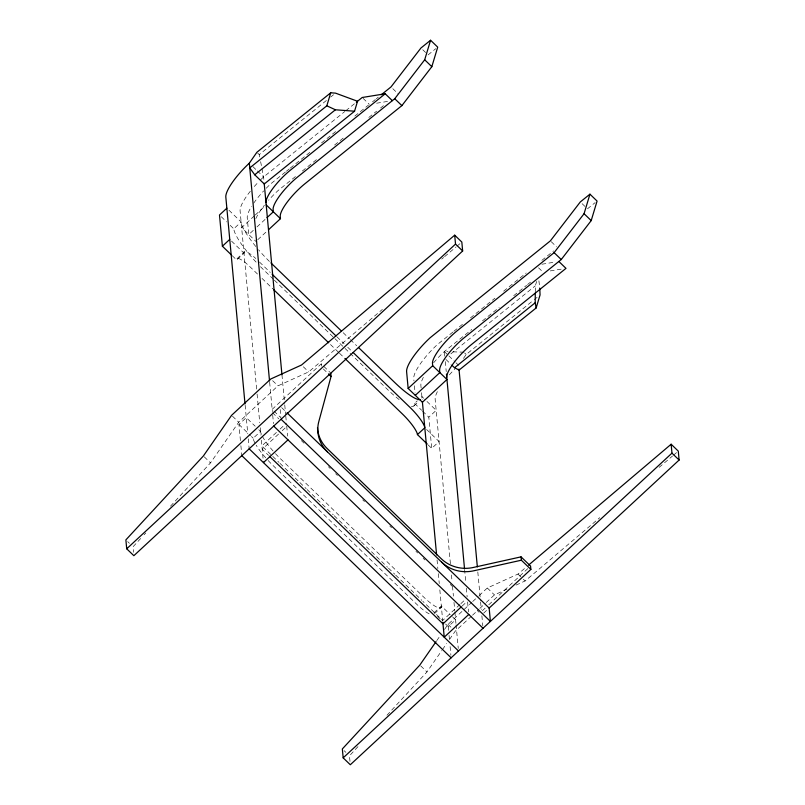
<?xml version="1.0" encoding="UTF-8"?>
<svg xmlns="http://www.w3.org/2000/svg" width="805" height="805" viewBox="0 0 805 805"><rect width="100%" height="100%" fill="white"/><g stroke="black" fill="none" stroke-linecap="round" stroke-linejoin="round"><path stroke-width="0.6" stroke-dasharray="4.03 3.02" d="M535.285 291.863L535.325 285.815L536.663 281.388M170.489 506.204L210.507 462.875L238.713 422.212L277.977 385.837L308.657 371.91L382.375 309.422M463.449 358.426L466.186 354.482L533.252 300.436M436.753 640.649L440.285 635.568M444.511 629.47L448.043 624.388L471.78 602.382M386.943 715.273L426.972 671.934L441.774 650.591M442.478 649.575L446.715 643.477M449.532 639.412L455.177 631.271L471.609 616.046M140.684 538.485L133.026 546.776L133.539 552.351M144.095 534.792L145.796 532.95M357.994 746.617L349.481 755.835L349.994 761.409M256.121 262.148A41.025 8.463 47.2 0 1 233.762 228.801L241.128 221.979L228.64 209.914M254.37 215.841L241.651 227.634L255.92 241.419M255.286 215.005L264.372 206.583M253.334 230.321L248.785 234.527L247.226 217.732A34.192 8.684 -46 0 1 251.673 206.251M256.966 226.95L266.053 218.527M236.982 258.727L244.348 251.905M257.741 239.739L266.827 231.317M232.202 255.678L236.66 259.995L244.016 253.173A20.517 4.236 47.2 0 1 255.819 258.526M240.423 440.667L238.924 424.446L246.28 417.624L255.205 426.237M272.16 409.363L321.235 363.88L329.889 372.242M254.954 443.042A27.35 5.645 47.2 0 1 253.193 438.232L260.558 431.41L258.767 429.679M276.437 432.416L261.897 445.89L271.838 455.489M280.07 429.045L286.439 423.148M278.57 434.066L262.209 449.23L268.538 455.338M282.203 430.705L286.741 426.489M411.345 406.384A41.025 8.463 47.2 0 0 414.545 403.396L417.302 400.84M413.891 405.921L418.489 401.655M426.58 429.488L439.067 441.553L431.711 448.375L428.813 417.181L436.179 410.359L424.577 399.159M433.976 612.826L441.331 606.004L450.257 614.618M434.459 613.652L440.899 607.684M459.947 604.485L442.68 620.484L422.796 601.285M460.852 603.639L465.401 599.433M462.07 606.145L466.618 601.929M472.686 601.536L478.17 596.465M479.086 595.62L487.297 588.002L517.987 574.076L525.645 567.585M448.596 630.355L448.244 626.612L455.61 619.79L451.142 615.483M472.525 615.201L478.915 609.274M479.83 608.429L485.304 603.358M486.22 602.502L494.431 594.895L506.939 589.22M482.396 610.693L485.123 608.167M488.756 604.797L527.838 568.582M483.614 613.189L488.243 608.902M441.724 259.109L443.636 257.489M444.591 256.674L456.083 246.934M457.039 246.119L459.917 243.694M516.025 585.094L525.122 580.969L599.785 517.675M659.144 467.353L672.547 455.992M673.503 455.187L677.327 451.937M259.693 156.965L259.24 154.61L326.719 100.233M330.634 97.083L333.562 94.718M260.407 180.018A34.192 8.684 -46 0 1 263.597 176.959L344.822 111.503M345.798 110.718L355.589 102.829M428.079 54.901L435.787 48.692M285.403 172.029L270.732 183.852A34.192 8.684 -46 0 0 265.187 189.306M286.359 171.264L289.307 168.879M290.263 168.114L309.845 152.336M321.497 142.938L337.225 130.269M354.824 116.091L368.509 105.063M372.423 101.913L375.351 99.548M376.338 98.753L378.29 97.184M295.465 176.557L277.866 190.745A34.192 8.684 -46 0 0 268.558 200.294M302.318 171.042L317.955 158.434M334.578 145.041L345.335 136.377M368.801 117.47L376.629 111.16M380.534 108.011L383.472 105.646M587.449 208.827L595.157 202.619M452.883 332.063L437.246 344.661A34.192 8.684 -46 0 0 413.74 378.541L413.961 380.946M453.839 331.288L462.664 324.184M470.432 317.915L494.934 298.182M503.628 291.169L526.218 272.965M541.866 260.357L553.599 250.908M433.633 362.763A34.192 8.684 -46 0 1 444.38 351.554L471.78 329.476M482.457 320.873L499.181 307.399M513.691 295.697L526.581 285.312M527.557 284.527L530.495 282.163M450.85 353.888L535.325 285.815M534.228 299.651L537.146 297.297M376.599 103.211L388.704 101.249M541.896 264.221L554.001 262.259M550.248 270.923L562.353 268.961M444.813 356.233L444.38 351.554L448.023 351.674M452.873 351.835L463.801 352.188M422.726 49.729L427.193 54.036M582.096 203.655L586.563 207.962M392.78 88.661L398.133 93.833M551.264 241.721L556.617 246.894M363.095 98.361L369.344 104.388M538.525 267.793L542.983 272.1M257.65 153.081L259.24 154.61M464.596 352.952L466.186 354.482M252.891 166.615L256.463 170.066M257.348 170.932L263.597 176.959L264.03 181.638M444.38 351.554L447.942 355.005M448.838 355.86L455.077 361.898M455.972 362.753L458.649 365.339M445.89 359.412L451.082 364.424M423.692 398.304L421.911 396.573A41.025 8.463 47.2 0 1 421.82 398.083M343.141 332.676L349.461 338.774M350.366 339.65L356.685 345.748M221.274 216.736L226.628 221.908M230.2 225.35L233.762 228.801M414.545 403.396L421.679 410.288M422.575 411.154L428.813 417.181M259.472 262.007L270.279 272.452M336.943 336.832L344.148 343.785M347.75 347.267L351.352 350.749M273.479 279.325L263.547 269.735A41.025 8.463 47.2 0 1 259.814 266.022M274.384 280.2L333.974 337.748M334.88 338.623L387.245 389.197A41.025 8.463 47.2 0 0 399.733 400.015M231.528 241.108L244.016 253.173M257.519 274.052L250.315 267.089A20.517 4.236 47.2 0 0 236.66 259.995M262.017 278.399L272.835 288.844M330.483 344.52L338.593 352.349M339.489 353.224L343.997 357.571M428.139 444.924L431.711 448.375M323.278 368.901L327.605 373.077M303.304 366.748L308.657 371.91M517.987 574.076L522.445 578.393M523.341 579.248L525.122 580.969M272.623 380.664L277.977 385.837M487.297 588.002L494.431 594.895M281.639 407.622L286.147 411.979M273.952 411.083L281.086 417.976M272.472 412.703L278.792 418.801M301.342 440.587L304.049 443.203M328.41 466.729L330.221 468.48M335.635 473.702L337.436 475.443M362.703 499.845L364.504 501.585M389.771 525.987L391.572 527.728M415.933 551.264L417.735 553.005M423.148 558.227L424.96 559.978M450.216 584.37L452.028 586.121M477.285 610.512L479.126 612.293M232.474 416.185L238.713 422.212M448.043 624.388L451.605 627.83M272.744 456.365L279.073 462.473M279.979 463.348L298.957 481.682M299.863 482.557L306.192 488.665M307.097 489.541L333.31 514.858M334.206 515.723L360.419 541.04M361.324 541.916L387.537 567.233M388.443 568.109L394.772 574.217M395.678 575.092L421.89 600.409M238.924 424.446L250.516 435.646M251.412 436.501L253.193 438.232M437.538 616.278L440.214 618.854M445.568 624.026L448.244 626.612M204.269 456.838L210.507 462.875M420.723 665.896L426.972 671.934M127.673 541.614L129.454 543.335M344.127 750.673L345.919 752.393M260.619 161.664L261.766 167.551M261.987 168.728L263.597 176.959M538.907 280.804L539.793 288.24M477.808 571.902L480.484 600.701M480.595 601.949L481.299 609.466M481.873 615.724L482.809 625.807M445.306 361.576L446.232 371.588M464.586 569.387L465.864 583.162M466.326 588.163L467.142 596.928M467.604 601.939L468.53 611.951M450.408 563.742L435.143 399.22A34.192 8.684 -46 0 1 437.92 390.606M451.444 574.951L452.028 581.19M452.491 586.171L453.416 596.143M453.99 602.371L454.805 611.096M454.916 612.343L455.952 623.563M456.073 624.811L458.266 648.488M449.059 635.346L449.401 639.09M450.096 646.576L450.911 655.31M421.106 387.93L420.874 385.434A34.192 8.684 -46 0 1 423.641 376.821M421.538 392.639L422.212 399.833M437.055 559.928L437.87 568.652M438.333 573.633L439.258 583.605M439.832 589.834L442.72 620.997M414.404 385.746L415.068 392.941M321.235 363.88L321.447 366.114M281.951 374.758L284.618 403.557M284.739 404.804L285.664 414.817M285.775 416.074L286.248 421.075M286.711 426.087L287.637 436.099M280.17 409.534L280.854 416.819M269.645 382.254L272.372 411.597M272.704 415.139L273.489 423.641M256.624 389.067L240.091 210.84A34.192 8.684 -46 0 1 250.798 190.644M257.087 394.048L259.743 422.716M260.206 427.697L260.901 435.183M261.363 440.164L263.446 462.593M245.133 405.187L247.789 433.855M248.252 438.836L249.178 448.818M240.886 445.658L241.812 455.64M254.289 186.508A34.192 8.684 -46 0 1 258.828 181.608M253.686 203.192A34.192 8.684 -46 0 1 263.658 190.926M255.839 218.628A34.192 8.684 -46 0 1 264.412 205.255M269.413 261.454A41.025 8.463 47.2 0 1 258.506 249.741M255.819 246.541A41.025 8.463 47.2 0 1 241.128 221.979M275.461 453.638A27.35 5.645 47.2 0 0 280.412 458.699L423.128 596.535A27.35 5.645 47.2 0 0 441.331 606.004M273.066 450.981A27.35 5.645 47.2 0 1 262.319 436.219M261.414 434.338A27.35 5.645 47.2 0 1 260.558 431.41M268.095 460.46A27.35 5.645 47.2 0 0 273.046 465.521L415.772 603.358A27.35 5.645 47.2 0 0 430.544 614.457M265.7 457.804A27.35 5.645 47.2 0 1 256.161 445.145M449.341 374.889A34.192 8.684 -46 0 1 454.664 369.193"/><path stroke-width="1.21" d="M451.947 365.259L454.543 367.764L459.092 370.069L536.14 307.973L535.214 302.761L535.275 293.08M330.754 373.077L331.066 376.418L319.082 420.562A34.192 32.311 -5.3 0 0 327.404 451.826M326.82 105.807L330.734 92.786L335.524 93.139L357.541 101.259L354.552 111.211L264.251 183.983L254.732 174.786L249.761 167.903L326.82 105.807L335.403 109.782L354.552 111.211M266.968 217.682L273.328 211.785L273.116 209.562A28.678 7.285 -46 0 1 298.182 176.526L394.742 98.723L424.688 59.791L430.574 40.25L437.709 47.143L431.832 66.684L401.886 105.616L305.326 183.419A28.678 7.285 -46 0 0 280.251 216.454L280.462 218.678L268.649 229.626M536.14 307.973L540.054 294.952L539.793 288.24M589.944 194.176L580.314 201.934L550.368 240.866L430.101 337.768A34.192 8.684 -46 0 0 406.606 371.648L408.155 388.453L422.434 402.238L446.966 379.497L432.698 365.712L432.486 363.488A28.678 7.285 -46 0 1 457.562 330.452L554.122 252.649L584.068 213.717L589.944 194.176L597.079 201.069L591.202 220.6L561.256 259.532L464.696 337.345A28.678 7.285 -46 0 0 439.631 370.381L439.832 372.604L415.3 395.346M245.012 403.949L225.823 197.054A34.192 8.684 -46 0 1 249.329 163.174L256.855 152.316L330.734 92.786M436.048 641.665L419.838 665.041L342.346 748.942L343.172 757.857L350.306 764.75L679.118 460.037L678.283 451.122L671.149 444.229L528.513 565.15M226.859 208.193L219.493 215.016L222.391 246.209L231.307 254.823M222.391 246.209L229.747 239.387M126.717 548.799L455.519 244.086L454.694 235.171L301.523 365.017L270.842 378.944L231.578 415.32L203.373 455.982L125.882 539.883L126.717 548.799L133.851 555.692L462.654 250.979L461.829 242.064L454.694 235.171M263.446 462.593L287.989 439.862M408.155 388.453L432.698 365.712M427.254 444.068L417.443 434.589L424.799 427.767A20.517 4.236 47.2 0 0 409.906 407.3L353.154 352.489M461.164 606.98L442.992 623.825L269.444 456.214M468.762 614.457L444.229 637.198L442.841 622.245M489.068 608.137L530.877 569.397L530.565 566.056L521.046 556.859L474.145 567.284A34.192 32.311 -5.3 0 1 441.271 558.761L327.102 448.486A34.192 32.311 -5.3 0 1 317.502 427.697M343.172 757.857L671.974 453.145L671.149 444.229M254.732 174.786L335.403 109.782M430.574 40.25L420.945 48.008L390.999 86.94L381.218 94.819M356.343 102.215L362.2 97.496L385.203 93.772L392.337 100.665M385.203 93.772L291.048 169.634A28.678 7.285 -46 0 0 265.982 202.669M454.543 367.764L535.214 302.761M530.877 569.397L521.358 560.21L474.457 570.634A34.192 32.311 -5.3 0 1 441.583 562.101M424.688 59.791L431.832 66.684M584.068 213.717L591.202 220.6M394.742 98.723L401.886 105.616M554.122 252.649L561.256 259.532M558.851 261.474L565.985 268.367L471.831 344.238A28.678 7.285 -46 0 0 446.765 377.263M455.519 244.086L462.654 250.979M671.974 453.145L679.118 460.037M266.193 204.893L280.462 218.678M270.913 262.913L341.33 330.925M358.487 347.498L394.601 382.375A41.025 8.463 47.2 0 0 420.21 399.592M272.08 274.193L336.037 335.957M273.73 289.709L328.682 342.779M344.892 358.436L402.55 414.122A20.517 4.236 47.2 0 1 417.443 434.589M328.47 373.912L331.066 376.418M287.053 412.854L489.158 608.057L490.396 621.42L281.076 419.254M273.71 426.076L483.04 628.242M249.178 448.818L458.498 650.983M241.812 455.64L451.142 657.806M521.046 556.859L521.358 560.21M459.001 369.093L477.345 566.901M446.463 374.094L464.465 568.139M422.373 401.635L436.602 554.937M264.181 183.218L281.951 374.758M249.329 163.174L269.534 381.007"/></g></svg>
